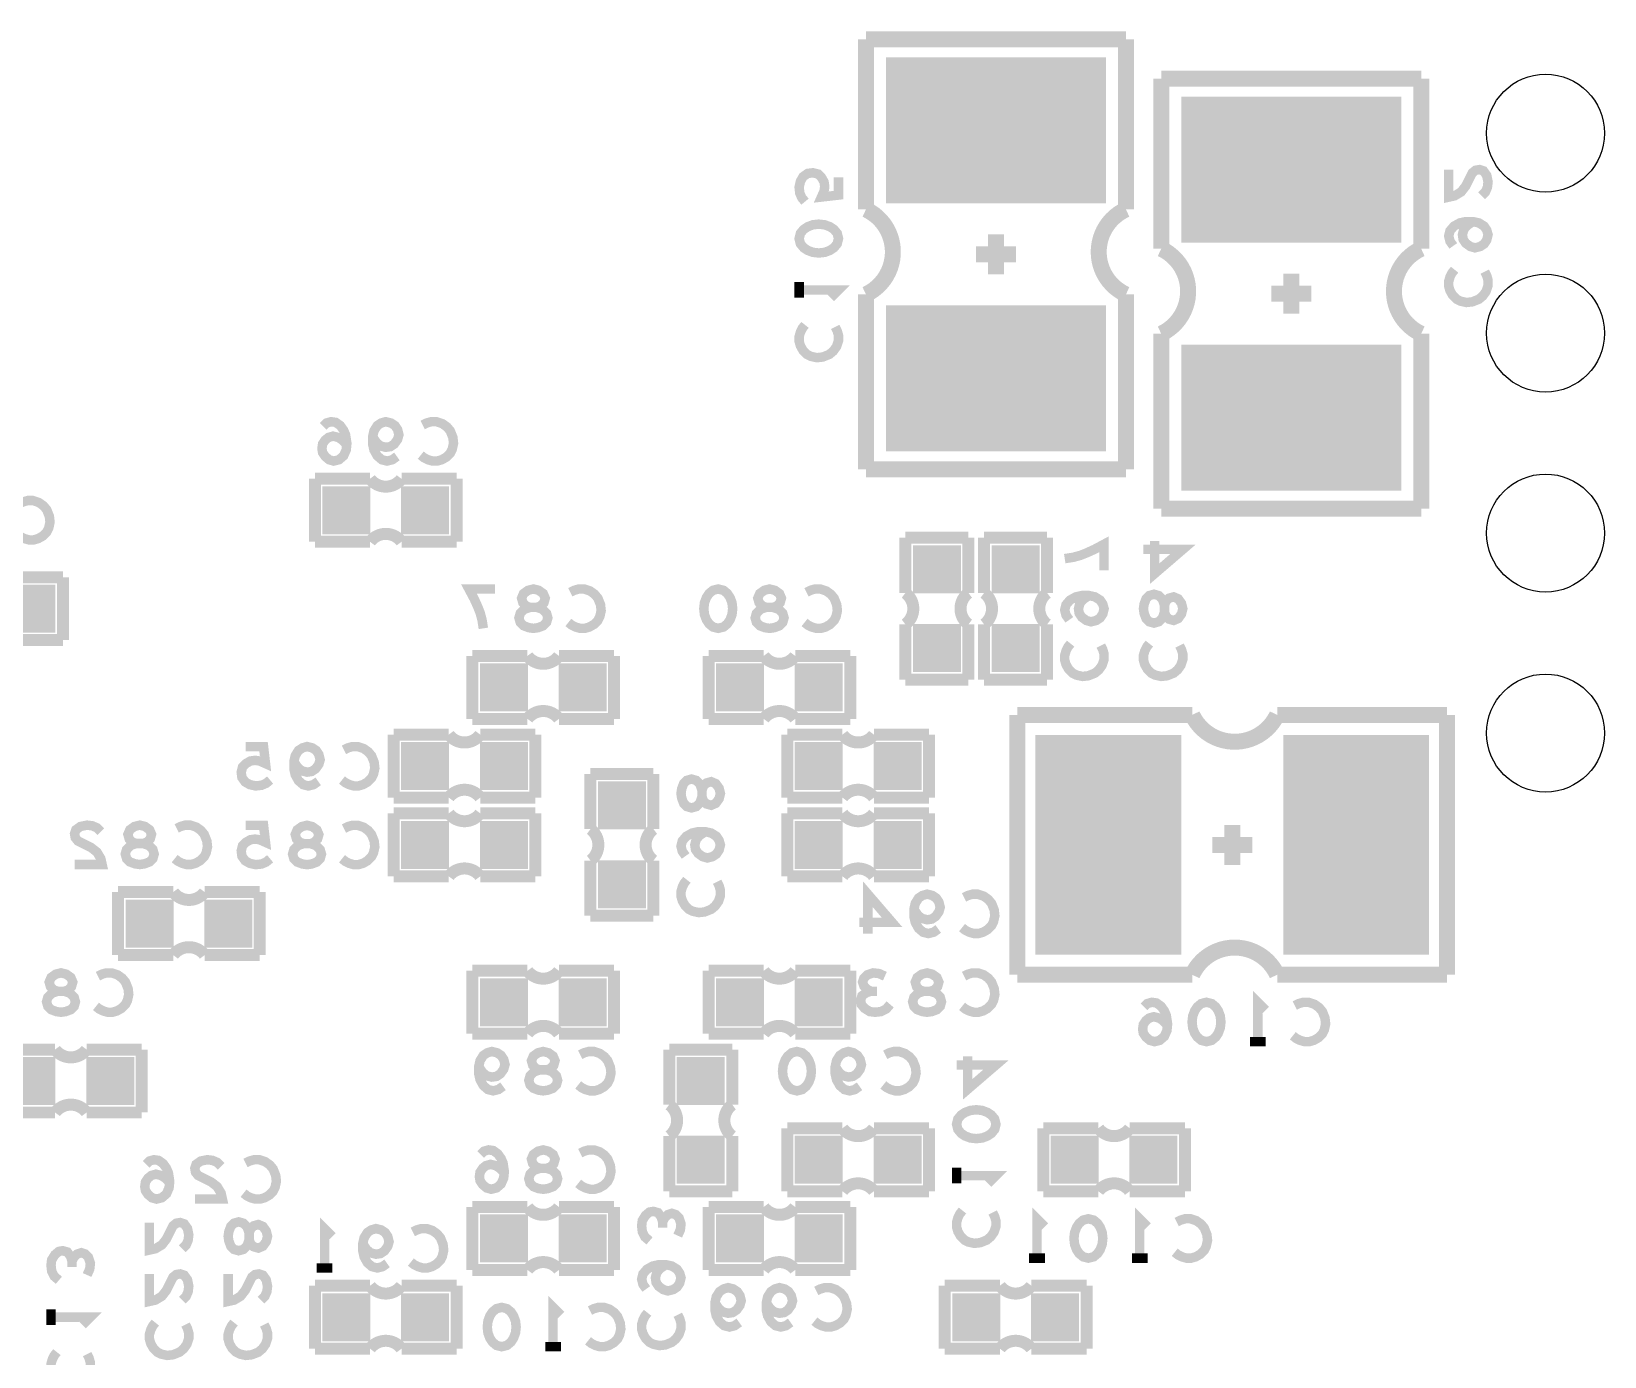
# Model space of a CAD drawing. Extents: x 0 to 200, y -10 to 130.
# Drawn here: x 102.5 to 122.48, y 32.5 to 49.33 of the extents above; entities that cross this region are included whole.
import ezdxf

# ---------------------------------------------------------------- set-up
doc = ezdxf.new("R2010")
doc.units = 0
doc.layers.get('0').update_dxf_attribs({"linetype": 'CONTINUOUS'})
doc.layers.add('MASK_BOTTOM_ART', color=6, linetype='CONTINUOUS')
doc.layers.add('SILK_BOTTOM_ART', color=5, linetype='CONTINUOUS')

# ---------------------------------------------------------------- blocks, each defined once
blk = doc.blocks.new('SQUARE_586')
blk.add_solid([(0.3048, 0.3048), (0.3048, -0.3048), (-0.3048, 0.3048), (-0.3048, -0.3048)])
blk = doc.blocks.new('RECTANGLE_583')
blk.add_solid([(0.9271, 1.397), (0.9271, -1.397), (-0.9271, 1.397), (-0.9271, -1.397)])
blk = doc.blocks.new('RECTANGLE_581')
blk.add_solid([(1.397, 0.9271), (1.397, -0.9271), (-1.397, 0.9271), (-1.397, -0.9271)])
blk = doc.blocks.new('ROUND_443')
blk.add_circle((0, 0), 0.749)

msp = doc.modelspace()

# ---------------------------------------------------------------- linework, layer by layer
at = {"layer": 'SILK_BOTTOM_ART'}
for points, const_width in [([(113.099, 49.2305), (116.401, 49.2305)], 0.2032), ([(113.099, 47.0715), (113.099, 49.2305)], 0.2032), ([(116.401, 49.2305), (116.401, 47.0715)], 0.2032), ([(116.849, 48.7305), (120.151, 48.7305)], 0.2032), ([(116.849, 46.5715), (116.849, 48.7305)], 0.2032), ([(120.151, 48.7305), (120.151, 46.5715)], 0.2032), ([(112.325, 47.1703), (112.2833, 47.2203), (112.2583, 47.2786), (112.25, 47.3536), (112.2667, 47.4286), (112.3, 47.4869), (112.3583, 47.5286), (112.425, 47.5369), (112.4917, 47.5203), (112.5333, 47.4786), (112.5667, 47.4203), (112.575, 47.3619), (112.5667, 47.3036), (112.5333, 47.2286), (112.75, 47.2536), (112.75, 47.4786)], 0.12), ([(120.9167, 47.2441), (120.9667, 47.2941), (120.9917, 47.3524), (121, 47.4191), (120.9833, 47.5024), (120.9417, 47.5607), (120.8917, 47.5774), (120.8417, 47.5691), (120.8, 47.5357), (120.7167, 47.3691), (120.6583, 47.2941), (120.575, 47.2441), (120.5, 47.2274), (120.5, 47.5774)], 0.12), ([(120.5583, 46.6083), (120.5167, 46.6667), (120.5, 46.7333), (120.5167, 46.8), (120.5667, 46.8583), (120.6417, 46.9), (120.7167, 46.9167), (120.8083, 46.9167), (120.8833, 46.9), (120.95, 46.8583), (120.9833, 46.8083), (121, 46.75), (120.9833, 46.6833), (120.95, 46.6333), (120.9, 46.6), (120.8333, 46.5833), (120.775, 46.6), (120.7167, 46.6417), (120.6833, 46.6917), (120.675, 46.75), (120.6917, 46.8167), (120.7333, 46.8667), (120.8083, 46.9167)], 0.12), ([(112.75, 46.7012), (112.7333, 46.6345), (112.6917, 46.5845), (112.6417, 46.5512), (112.575, 46.5262), (112.5, 46.5179), (112.425, 46.5262), (112.3583, 46.5512), (112.3083, 46.5845), (112.2667, 46.6345), (112.25, 46.7012), (112.2667, 46.7679), (112.3083, 46.8179), (112.3583, 46.8512), (112.425, 46.8762), (112.5, 46.8845), (112.575, 46.8762), (112.6417, 46.8512), (112.6917, 46.8179), (112.7333, 46.7679), (112.75, 46.7012)], 0.12), ([(114.75, 46.246), (114.75, 46.754)], 0.2032), ([(115.004, 46.5), (114.496, 46.5)], 0.2032), ([(118.5, 45.746), (118.5, 46.254)], 0.2032), ([(120.9583, 46.2809), (120.9833, 46.2309), (121, 46.1726), (121, 46.1059), (120.975, 46.0309), (120.9333, 45.9726), (120.8833, 45.9309), (120.8, 45.8976), (120.725, 45.8893), (120.65, 45.9059), (120.6, 45.9309), (120.55, 45.9809), (120.5167, 46.0393), (120.5, 46.0976), (120.5, 46.1559), (120.5167, 46.2143), (120.5417, 46.2643), (120.575, 46.3059)], 0.12), ([(112.25, 45.9488), (112.25, 46.1488)], 0.12), ([(112.25, 46.0488), (112.75, 46.0488), (112.65, 45.9488)], 0.12), ([(113.099, 43.7695), (113.099, 45.992)], 0.2032), ([(116.401, 45.992), (116.401, 43.7695)], 0.2032), ([(118.754, 46), (118.246, 46)], 0.2032), ([(112.7083, 45.5797), (112.7333, 45.5297), (112.75, 45.4714), (112.75, 45.4047), (112.725, 45.3297), (112.6833, 45.2714), (112.6333, 45.2297), (112.55, 45.1964), (112.475, 45.1881), (112.4, 45.2047), (112.35, 45.2297), (112.3, 45.2797), (112.2667, 45.3381), (112.25, 45.3964), (112.25, 45.4547), (112.2667, 45.5131), (112.2917, 45.5631), (112.325, 45.6047)], 0.12), ([(116.849, 43.2695), (116.849, 45.492)], 0.2032), ([(120.151, 45.492), (120.151, 43.2695)], 0.2032), ([(106.5059, 44.0833), (106.4476, 44.1417), (106.3976, 44.175), (106.3309, 44.1917), (106.2726, 44.175), (106.2309, 44.1417), (106.1976, 44.0917), (106.1893, 44.0333), (106.1976, 43.9833), (106.2309, 43.9333), (106.2809, 43.8917), (106.3393, 43.875), (106.4059, 43.8917), (106.4643, 43.9417), (106.4976, 44.0167), (106.5059, 44.1), (106.4893, 44.2083), (106.4643, 44.2667), (106.4226, 44.325), (106.3643, 44.3667), (106.3059, 44.375), (106.2476, 44.3583), (106.2059, 44.3167)], 0.12), ([(107.1417, 43.9333), (107.0833, 43.8917), (107.0167, 43.875), (106.95, 43.8917), (106.8917, 43.9417), (106.85, 44.0167), (106.8333, 44.0917), (106.8333, 44.1833), (106.85, 44.2583), (106.8917, 44.325), (106.9417, 44.3583), (107, 44.375), (107.0667, 44.3583), (107.1167, 44.325), (107.15, 44.275), (107.1667, 44.2083), (107.15, 44.15), (107.1083, 44.0917), (107.0583, 44.0583), (107, 44.05), (106.9333, 44.0667), (106.8833, 44.1083), (106.8333, 44.1833)], 0.12), ([(107.4691, 44.3333), (107.5191, 44.3583), (107.5774, 44.375), (107.6441, 44.375), (107.7191, 44.35), (107.7774, 44.3083), (107.8191, 44.2583), (107.8524, 44.175), (107.8607, 44.1), (107.8441, 44.025), (107.8191, 43.975), (107.7691, 43.925), (107.7107, 43.8917), (107.6524, 43.875), (107.5941, 43.875), (107.5357, 43.8917), (107.4857, 43.9167), (107.4441, 43.95)], 0.12), ([(116.401, 43.7695), (113.099, 43.7695)], 0.2032), ([(106.1, 43.65), (106.1, 42.85)], 0.1524), ([(106.8, 43.65), (106.1, 43.65)], 0.1524), ([(107.9, 43.65), (107.2, 43.65)], 0.1524), ([(107.9, 42.85), (107.9, 43.65)], 0.1524), ([(102.3441, 43.3316), (102.3941, 43.3566), (102.4524, 43.3733), (102.5191, 43.3733), (102.5941, 43.3483), (102.6524, 43.3066), (102.6941, 43.2566), (102.7274, 43.1733), (102.7357, 43.0983), (102.7191, 43.0233), (102.6941, 42.9733), (102.6441, 42.9233), (102.5857, 42.89), (102.5274, 42.8733), (102.4691, 42.8733), (102.4107, 42.89), (102.3607, 42.915), (102.3191, 42.9483)], 0.12), ([(120.151, 43.2695), (116.849, 43.2695)], 0.2032), ([(113.6, 42.9), (113.6, 42.2)], 0.1524), ([(114.4, 42.9), (113.6, 42.9)], 0.1524), ([(114.4, 42.2), (114.4, 42.9)], 0.1524), ([(115.4, 42.9), (114.6, 42.9)], 0.1524), ([(114.6, 42.9), (114.6, 42.2)], 0.1524), ([(115.4, 42.2), (115.4, 42.9)], 0.1524), ([(106.1, 42.85), (106.8, 42.85)], 0.1524), ([(107.2, 42.85), (107.9, 42.85)], 0.1524), ([(115.6233, 42.6357), (115.7316, 42.6524), (115.8233, 42.6774), (115.9066, 42.7107), (115.9983, 42.7524), (116.1233, 42.8191), (116.1233, 42.4857)], 0.12), ([(116.6233, 42.7524), (117.1233, 42.7524), (116.765, 42.4441), (116.765, 42.8607)], 0.12), ([(102.9, 42.4), (102.2, 42.4)], 0.1524), ([(102.9, 41.6), (102.9, 42.4)], 0.1524), ([(108.2393, 41.75), (108.2226, 41.8583), (108.1976, 41.95), (108.1643, 42.0333), (108.1226, 42.125), (108.0559, 42.25), (108.3893, 42.25)], 0.12), ([(108.875, 41.75), (108.8167, 41.7583), (108.75, 41.7833), (108.7083, 41.825), (108.6917, 41.8833), (108.7083, 41.9417), (108.7583, 41.9917), (108.8333, 42.0167), (108.9167, 42.0167), (108.9667, 42.0333), (109.0083, 42.075), (109.025, 42.1333), (109, 42.1917), (108.9417, 42.2333), (108.875, 42.25), (108.8083, 42.2333), (108.75, 42.1917), (108.725, 42.1333), (108.7417, 42.075), (108.7833, 42.0333), (108.8333, 42.0167), (108.9167, 42.0167), (108.9917, 41.9917), (109.0417, 41.9417), (109.0583, 41.8833), (109.0417, 41.825), (109, 41.7833), (108.9333, 41.7583), (108.875, 41.75)], 0.12), ([(109.3441, 42.2083), (109.3941, 42.2333), (109.4524, 42.25), (109.5191, 42.25), (109.5941, 42.225), (109.6524, 42.1833), (109.6941, 42.1333), (109.7274, 42.05), (109.7357, 41.975), (109.7191, 41.9), (109.6941, 41.85), (109.6441, 41.8), (109.5857, 41.7667), (109.5274, 41.75), (109.4691, 41.75), (109.4107, 41.7667), (109.3607, 41.7917), (109.3191, 41.825)], 0.12), ([(111.2226, 42.25), (111.2893, 42.2333), (111.3393, 42.1917), (111.3726, 42.1417), (111.3976, 42.075), (111.4059, 42), (111.3976, 41.925), (111.3726, 41.8583), (111.3393, 41.8083), (111.2893, 41.7667), (111.2226, 41.75), (111.1559, 41.7667), (111.1059, 41.8083), (111.0726, 41.8583), (111.0476, 41.925), (111.0393, 42), (111.0476, 42.075), (111.0726, 42.1417), (111.1059, 42.1917), (111.1559, 42.2333), (111.2226, 42.25)], 0.12), ([(111.875, 41.75), (111.8167, 41.7583), (111.75, 41.7833), (111.7083, 41.825), (111.6917, 41.8833), (111.7083, 41.9417), (111.7583, 41.9917), (111.8333, 42.0167), (111.9167, 42.0167), (111.9667, 42.0333), (112.0083, 42.075), (112.025, 42.1333), (112, 42.1917), (111.9417, 42.2333), (111.875, 42.25), (111.8083, 42.2333), (111.75, 42.1917), (111.725, 42.1333), (111.7417, 42.075), (111.7833, 42.0333), (111.8333, 42.0167), (111.9167, 42.0167), (111.9917, 41.9917), (112.0417, 41.9417), (112.0583, 41.8833), (112.0417, 41.825), (112, 41.7833), (111.9333, 41.7583), (111.875, 41.75)], 0.12), ([(112.3441, 42.2083), (112.3941, 42.2333), (112.4524, 42.25), (112.5191, 42.25), (112.5941, 42.225), (112.6524, 42.1833), (112.6941, 42.1333), (112.7274, 42.05), (112.7357, 41.975), (112.7191, 41.9), (112.6941, 41.85), (112.6441, 41.8), (112.5857, 41.7667), (112.5274, 41.75), (112.4691, 41.75), (112.4107, 41.7667), (112.3607, 41.7917), (112.3191, 41.825)], 0.12), ([(115.6816, 41.8583), (115.64, 41.9167), (115.6233, 41.9833), (115.64, 42.05), (115.69, 42.1083), (115.765, 42.15), (115.84, 42.1667), (115.9316, 42.1667), (116.0066, 42.15), (116.0733, 42.1083), (116.1066, 42.0583), (116.1233, 42), (116.1066, 41.9333), (116.0733, 41.8833), (116.0233, 41.85), (115.9566, 41.8333), (115.8983, 41.85), (115.84, 41.8917), (115.8066, 41.9417), (115.7983, 42), (115.815, 42.0667), (115.8566, 42.1167), (115.9316, 42.1667)], 0.12), ([(116.6233, 42), (116.6316, 42.0583), (116.6566, 42.125), (116.6983, 42.1667), (116.7566, 42.1833), (116.815, 42.1667), (116.865, 42.1167), (116.89, 42.0417), (116.89, 41.9583), (116.9066, 41.9083), (116.9483, 41.8667), (117.0066, 41.85), (117.065, 41.875), (117.1066, 41.9333), (117.1233, 42), (117.1066, 42.0667), (117.065, 42.125), (117.0066, 42.15), (116.9483, 42.1333), (116.9066, 42.0917), (116.89, 42.0417), (116.89, 41.9583), (116.865, 41.8833), (116.815, 41.8333), (116.7566, 41.8167), (116.6983, 41.8333), (116.6566, 41.875), (116.6316, 41.9417), (116.6233, 42)], 0.12), ([(113.6, 41.8), (113.6, 41.1)], 0.1524), ([(114.4, 41.1), (114.4, 41.8)], 0.1524), ([(114.6, 41.8), (114.6, 41.1)], 0.1524), ([(115.4, 41.1), (115.4, 41.8)], 0.1524), ([(102.2, 41.6), (102.9, 41.6)], 0.1524), ([(116.0816, 41.5309), (116.1066, 41.4809), (116.1233, 41.4226), (116.1233, 41.3559), (116.0983, 41.2809), (116.0566, 41.2226), (116.0066, 41.1809), (115.9233, 41.1476), (115.8483, 41.1393), (115.7733, 41.1559), (115.7233, 41.1809), (115.6733, 41.2309), (115.64, 41.2893), (115.6233, 41.3476), (115.6233, 41.4059), (115.64, 41.4643), (115.665, 41.5143), (115.6983, 41.5559)], 0.12), ([(117.0816, 41.5309), (117.1066, 41.4809), (117.1233, 41.4226), (117.1233, 41.3559), (117.0983, 41.2809), (117.0566, 41.2226), (117.0066, 41.1809), (116.9233, 41.1476), (116.8483, 41.1393), (116.7733, 41.1559), (116.7233, 41.1809), (116.6733, 41.2309), (116.64, 41.2893), (116.6233, 41.3476), (116.6233, 41.4059), (116.64, 41.4643), (116.665, 41.5143), (116.6983, 41.5559)], 0.12), ([(108.1, 41.4), (108.1, 40.6)], 0.1524), ([(108.8, 41.4), (108.1, 41.4)], 0.1524), ([(109.9, 41.4), (109.2, 41.4)], 0.1524), ([(109.9, 40.6), (109.9, 41.4)], 0.1524), ([(111.1, 41.4), (111.1, 40.6)], 0.1524), ([(111.8, 41.4), (111.1, 41.4)], 0.1524), ([(112.9, 41.4), (112.2, 41.4)], 0.1524), ([(112.9, 40.6), (112.9, 41.4)], 0.1524), ([(113.6, 41.1), (114.4, 41.1)], 0.1524), ([(114.6, 41.1), (115.4, 41.1)], 0.1524), ([(108.1, 40.6), (108.8, 40.6)], 0.1524), ([(109.2, 40.6), (109.9, 40.6)], 0.1524), ([(111.1, 40.6), (111.8, 40.6)], 0.1524), ([(112.2, 40.6), (112.9, 40.6)], 0.1524), ([(115.0195, 37.349), (115.0195, 40.651)], 0.2032), ([(115.0195, 40.651), (117.242, 40.651)], 0.2032), ([(118.3215, 40.651), (120.4805, 40.651)], 0.2032), ([(120.4805, 40.651), (120.4805, 37.349)], 0.2032), ([(107.1, 40.4), (107.1, 39.6)], 0.1524), ([(107.8, 40.4), (107.1, 40.4)], 0.1524), ([(108.9, 40.4), (108.2, 40.4)], 0.1524), ([(108.9, 39.6), (108.9, 40.4)], 0.1524), ([(112.1, 40.4), (112.1, 39.6)], 0.1524), ([(112.8, 40.4), (112.1, 40.4)], 0.1524), ([(113.9, 40.4), (113.2, 40.4)], 0.1524), ([(113.9, 39.6), (113.9, 40.4)], 0.1524), ([(105.5309, 39.8233), (105.4809, 39.7816), (105.4226, 39.7566), (105.3476, 39.7483), (105.2726, 39.765), (105.2143, 39.7983), (105.1726, 39.8566), (105.1643, 39.9233), (105.1809, 39.99), (105.2226, 40.0316), (105.2809, 40.065), (105.3393, 40.0733), (105.3976, 40.065), (105.4726, 40.0316), (105.4476, 40.2483), (105.2226, 40.2483)], 0.12), ([(106.1417, 39.8066), (106.0833, 39.765), (106.0167, 39.7483), (105.95, 39.765), (105.8917, 39.815), (105.85, 39.89), (105.8333, 39.965), (105.8333, 40.0566), (105.85, 40.1316), (105.8917, 40.1983), (105.9417, 40.2316), (106, 40.2483), (106.0667, 40.2316), (106.1167, 40.1983), (106.15, 40.1483), (106.1667, 40.0816), (106.15, 40.0233), (106.1083, 39.965), (106.0583, 39.9316), (106, 39.9233), (105.9333, 39.94), (105.8833, 39.9816), (105.8333, 40.0566)], 0.12), ([(106.4691, 40.2066), (106.5191, 40.2316), (106.5774, 40.2483), (106.6441, 40.2483), (106.7191, 40.2233), (106.7774, 40.1816), (106.8191, 40.1316), (106.8524, 40.0483), (106.8607, 39.9733), (106.8441, 39.8983), (106.8191, 39.8483), (106.7691, 39.7983), (106.7107, 39.765), (106.6524, 39.7483), (106.5941, 39.7483), (106.5357, 39.765), (106.4857, 39.79), (106.4441, 39.8233)], 0.12), ([(110.4, 39.9), (109.6, 39.9)], 0.1524), ([(109.6, 39.9), (109.6, 39.2)], 0.1524), ([(110.4, 39.2), (110.4, 39.9)], 0.1524), ([(110.75, 39.6524), (110.7583, 39.7107), (110.7833, 39.7774), (110.825, 39.8191), (110.8833, 39.8357), (110.9417, 39.8191), (110.9917, 39.7691), (111.0167, 39.6941), (111.0167, 39.6107), (111.0333, 39.5607), (111.075, 39.5191), (111.1333, 39.5024), (111.1917, 39.5274), (111.2333, 39.5857), (111.25, 39.6524), (111.2333, 39.7191), (111.1917, 39.7774), (111.1333, 39.8024), (111.075, 39.7857), (111.0333, 39.7441), (111.0167, 39.6941), (111.0167, 39.6107), (110.9917, 39.5357), (110.9417, 39.4857), (110.8833, 39.4691), (110.825, 39.4857), (110.7833, 39.5274), (110.7583, 39.5941), (110.75, 39.6524)], 0.12), ([(107.1, 39.6), (107.8, 39.6)], 0.1524), ([(108.2, 39.6), (108.9, 39.6)], 0.1524), ([(112.1, 39.6), (112.8, 39.6)], 0.1524), ([(113.2, 39.6), (113.9, 39.6)], 0.1524), ([(107.1, 39.4), (107.1, 38.6)], 0.1524), ([(107.8, 39.4), (107.1, 39.4)], 0.1524), ([(108.9, 39.4), (108.2, 39.4)], 0.1524), ([(108.9, 38.6), (108.9, 39.4)], 0.1524), ([(112.1, 39.4), (112.1, 38.6)], 0.1524), ([(112.8, 39.4), (112.1, 39.4)], 0.1524), ([(113.9, 39.4), (113.2, 39.4)], 0.1524), ([(113.9, 38.6), (113.9, 39.4)], 0.1524), ([(103.3809, 39.1667), (103.3309, 39.2167), (103.2726, 39.2417), (103.2059, 39.25), (103.1226, 39.2333), (103.0643, 39.1917), (103.0476, 39.1417), (103.0559, 39.0917), (103.0893, 39.05), (103.2559, 38.9667), (103.3309, 38.9083), (103.3809, 38.825), (103.3976, 38.75), (103.0476, 38.75)], 0.12), ([(103.875, 38.75), (103.8167, 38.7583), (103.75, 38.7833), (103.7083, 38.825), (103.6917, 38.8833), (103.7083, 38.9417), (103.7583, 38.9917), (103.8333, 39.0167), (103.9167, 39.0167), (103.9667, 39.0333), (104.0083, 39.075), (104.025, 39.1333), (104, 39.1917), (103.9417, 39.2333), (103.875, 39.25), (103.8083, 39.2333), (103.75, 39.1917), (103.725, 39.1333), (103.7417, 39.075), (103.7833, 39.0333), (103.8333, 39.0167), (103.9167, 39.0167), (103.9917, 38.9917), (104.0417, 38.9417), (104.0583, 38.8833), (104.0417, 38.825), (104, 38.7833), (103.9333, 38.7583), (103.875, 38.75)], 0.12), ([(104.3441, 39.2083), (104.3941, 39.2333), (104.4524, 39.25), (104.5191, 39.25), (104.5941, 39.225), (104.6524, 39.1833), (104.6941, 39.1333), (104.7274, 39.05), (104.7357, 38.975), (104.7191, 38.9), (104.6941, 38.85), (104.6441, 38.8), (104.5857, 38.7667), (104.5274, 38.75), (104.4691, 38.75), (104.4107, 38.7667), (104.3607, 38.7917), (104.3191, 38.825)], 0.12), ([(105.5309, 38.8233), (105.4809, 38.7816), (105.4226, 38.7566), (105.3476, 38.7483), (105.2726, 38.765), (105.2143, 38.7983), (105.1726, 38.8566), (105.1643, 38.9233), (105.1809, 38.99), (105.2226, 39.0316), (105.2809, 39.065), (105.3393, 39.0733), (105.3976, 39.065), (105.4726, 39.0316), (105.4476, 39.2483), (105.2226, 39.2483)], 0.12), ([(106, 38.7483), (105.9417, 38.7566), (105.875, 38.7816), (105.8333, 38.8233), (105.8167, 38.8816), (105.8333, 38.94), (105.8833, 38.99), (105.9583, 39.015), (106.0417, 39.015), (106.0917, 39.0316), (106.1333, 39.0733), (106.15, 39.1316), (106.125, 39.19), (106.0667, 39.2316), (106, 39.2483), (105.9333, 39.2316), (105.875, 39.19), (105.85, 39.1316), (105.8667, 39.0733), (105.9083, 39.0316), (105.9583, 39.015), (106.0417, 39.015), (106.1167, 38.99), (106.1667, 38.94), (106.1833, 38.8816), (106.1667, 38.8233), (106.125, 38.7816), (106.0583, 38.7566), (106, 38.7483)], 0.12), ([(106.4691, 39.2066), (106.5191, 39.2316), (106.5774, 39.2483), (106.6441, 39.2483), (106.7191, 39.2233), (106.7774, 39.1816), (106.8191, 39.1316), (106.8524, 39.0483), (106.8607, 38.9733), (106.8441, 38.8983), (106.8191, 38.8483), (106.7691, 38.7983), (106.7107, 38.765), (106.6524, 38.7483), (106.5941, 38.7483), (106.5357, 38.765), (106.4857, 38.79), (106.4441, 38.8233)], 0.12), ([(110.8083, 38.8583), (110.7667, 38.9167), (110.75, 38.9833), (110.7667, 39.05), (110.8167, 39.1083), (110.8917, 39.15), (110.9667, 39.1667), (111.0583, 39.1667), (111.1333, 39.15), (111.2, 39.1083), (111.2333, 39.0583), (111.25, 39), (111.2333, 38.9333), (111.2, 38.8833), (111.15, 38.85), (111.0833, 38.8333), (111.025, 38.85), (110.9667, 38.8917), (110.9333, 38.9417), (110.925, 39), (110.9417, 39.0667), (110.9833, 39.1167), (111.0583, 39.1667)], 0.12), ([(117.75, 38.746), (117.75, 39.254)], 0.2032), ([(117.496, 39), (118.004, 39)], 0.2032), ([(109.6, 38.8), (109.6, 38.1)], 0.1524), ([(110.4, 38.1), (110.4, 38.8)], 0.1524), ([(107.1, 38.6), (107.8, 38.6)], 0.1524), ([(108.2, 38.6), (108.9, 38.6)], 0.1524), ([(111.2083, 38.5309), (111.2333, 38.4809), (111.25, 38.4226), (111.25, 38.3559), (111.225, 38.2809), (111.1833, 38.2226), (111.1333, 38.1809), (111.05, 38.1476), (110.975, 38.1393), (110.9, 38.1559), (110.85, 38.1809), (110.8, 38.2309), (110.7667, 38.2893), (110.75, 38.3476), (110.75, 38.4059), (110.7667, 38.4643), (110.7917, 38.5143), (110.825, 38.5559)], 0.12), ([(112.1, 38.6), (112.8, 38.6)], 0.1524), ([(113.2, 38.6), (113.9, 38.6)], 0.1524), ([(103.6, 38.4), (103.6, 37.6)], 0.1524), ([(104.3, 38.4), (103.6, 38.4)], 0.1524), ([(105.4, 38.4), (104.7, 38.4)], 0.1524), ([(105.4, 37.6), (105.4, 38.4)], 0.1524), ([(113.1226, 37.8733), (113.1226, 38.3733), (113.4309, 38.015), (113.0143, 38.015)], 0.12), ([(114.0167, 37.9316), (113.9583, 37.89), (113.8917, 37.8733), (113.825, 37.89), (113.7667, 37.94), (113.725, 38.015), (113.7083, 38.09), (113.7083, 38.1816), (113.725, 38.2566), (113.7667, 38.3233), (113.8167, 38.3566), (113.875, 38.3733), (113.9417, 38.3566), (113.9917, 38.3233), (114.025, 38.2733), (114.0417, 38.2066), (114.025, 38.1483), (113.9833, 38.09), (113.9333, 38.0566), (113.875, 38.0483), (113.8083, 38.065), (113.7583, 38.1066), (113.7083, 38.1816)], 0.12), ([(114.3441, 38.3316), (114.3941, 38.3566), (114.4524, 38.3733), (114.5191, 38.3733), (114.5941, 38.3483), (114.6524, 38.3066), (114.6941, 38.2566), (114.7274, 38.1733), (114.7357, 38.0983), (114.7191, 38.0233), (114.6941, 37.9733), (114.6441, 37.9233), (114.5857, 37.89), (114.5274, 37.8733), (114.4691, 37.8733), (114.4107, 37.89), (114.3607, 37.915), (114.3191, 37.9483)], 0.12), ([(109.6, 38.1), (110.4, 38.1)], 0.1524), ([(103.6, 37.6), (104.3, 37.6)], 0.1524), ([(104.7, 37.6), (105.4, 37.6)], 0.1524), ([(102.875, 36.8733), (102.8167, 36.8816), (102.75, 36.9066), (102.7083, 36.9483), (102.6917, 37.0066), (102.7083, 37.065), (102.7583, 37.115), (102.8333, 37.14), (102.9167, 37.14), (102.9667, 37.1566), (103.0083, 37.1983), (103.025, 37.2566), (103, 37.315), (102.9417, 37.3566), (102.875, 37.3733), (102.8083, 37.3566), (102.75, 37.315), (102.725, 37.2566), (102.7417, 37.1983), (102.7833, 37.1566), (102.8333, 37.14), (102.9167, 37.14), (102.9917, 37.115), (103.0417, 37.065), (103.0583, 37.0066), (103.0417, 36.9483), (103, 36.9066), (102.9333, 36.8816), (102.875, 36.8733)], 0.12), ([(103.3441, 37.3316), (103.3941, 37.3566), (103.4524, 37.3733), (103.5191, 37.3733), (103.5941, 37.3483), (103.6524, 37.3066), (103.6941, 37.2566), (103.7274, 37.1733), (103.7357, 37.0983), (103.7191, 37.0233), (103.6941, 36.9733), (103.6441, 36.9233), (103.5857, 36.89), (103.5274, 36.8733), (103.4691, 36.8733), (103.4107, 36.89), (103.3607, 36.915), (103.3191, 36.9483)], 0.12), ([(108.1, 37.4), (108.1, 36.6)], 0.1524), ([(108.8, 37.4), (108.1, 37.4)], 0.1524), ([(109.9, 37.4), (109.2, 37.4)], 0.1524), ([(109.9, 36.6), (109.9, 37.4)], 0.1524), ([(111.1, 37.4), (111.1, 36.6)], 0.1524), ([(111.8, 37.4), (111.1, 37.4)], 0.1524), ([(112.9, 37.4), (112.2, 37.4)], 0.1524), ([(112.9, 36.6), (112.9, 37.4)], 0.1524), ([(113.1643, 37.14), (113.1143, 37.165), (113.0726, 37.2066), (113.0559, 37.2566), (113.0726, 37.3066), (113.1143, 37.3483), (113.1893, 37.3733), (113.2643, 37.365), (113.3393, 37.3316)], 0.12), ([(113.875, 36.8733), (113.8167, 36.8816), (113.75, 36.9066), (113.7083, 36.9483), (113.6917, 37.0066), (113.7083, 37.065), (113.7583, 37.115), (113.8333, 37.14), (113.9167, 37.14), (113.9667, 37.1566), (114.0083, 37.1983), (114.025, 37.2566), (114, 37.315), (113.9417, 37.3566), (113.875, 37.3733), (113.8083, 37.3566), (113.75, 37.315), (113.725, 37.2566), (113.7417, 37.1983), (113.7833, 37.1566), (113.8333, 37.14), (113.9167, 37.14), (113.9917, 37.115), (114.0417, 37.065), (114.0583, 37.0066), (114.0417, 36.9483), (114, 36.9066), (113.9333, 36.8816), (113.875, 36.8733)], 0.12), ([(114.3441, 37.3316), (114.3941, 37.3566), (114.4524, 37.3733), (114.5191, 37.3733), (114.5941, 37.3483), (114.6524, 37.3066), (114.6941, 37.2566), (114.7274, 37.1733), (114.7357, 37.0983), (114.7191, 37.0233), (114.6941, 36.9733), (114.6441, 36.9233), (114.5857, 36.89), (114.5274, 36.8733), (114.4691, 36.8733), (114.4107, 36.89), (114.3607, 36.915), (114.3191, 36.9483)], 0.12), ([(117.242, 37.349), (115.0195, 37.349)], 0.2032), ([(120.4805, 37.349), (118.3215, 37.349)], 0.2032), ([(113.4059, 36.9733), (113.3559, 36.915), (113.2893, 36.8816), (113.2143, 36.8733), (113.1476, 36.8816), (113.0809, 36.9233), (113.0393, 36.9733), (113.0309, 37.0233), (113.0476, 37.0816), (113.1059, 37.1233), (113.1643, 37.14), (113.2393, 37.14)], 0.12), ([(116.9297, 36.7083), (116.8714, 36.7667), (116.8214, 36.8), (116.7547, 36.8167), (116.6964, 36.8), (116.6547, 36.7667), (116.6214, 36.7167), (116.6131, 36.6583), (116.6214, 36.6083), (116.6547, 36.5583), (116.7047, 36.5167), (116.7631, 36.5), (116.8297, 36.5167), (116.8881, 36.5667), (116.9214, 36.6417), (116.9297, 36.725), (116.9131, 36.8333), (116.8881, 36.8917), (116.8464, 36.95), (116.7881, 36.9917), (116.7297, 37), (116.6714, 36.9833), (116.6297, 36.9417)], 0.12), ([(117.4238, 37), (117.4905, 36.9833), (117.5405, 36.9417), (117.5738, 36.8917), (117.5988, 36.825), (117.6071, 36.75), (117.5988, 36.675), (117.5738, 36.6083), (117.5405, 36.5583), (117.4905, 36.5167), (117.4238, 36.5), (117.3571, 36.5167), (117.3071, 36.5583), (117.2738, 36.6083), (117.2488, 36.675), (117.2405, 36.75), (117.2488, 36.825), (117.2738, 36.8917), (117.3071, 36.9417), (117.3571, 36.9833), (117.4238, 37)], 0.12), ([(118.0762, 36.5), (118.0762, 37), (118.1762, 36.9)], 0.12), ([(118.5453, 36.9583), (118.5953, 36.9833), (118.6536, 37), (118.7203, 37), (118.7953, 36.975), (118.8536, 36.9333), (118.8953, 36.8833), (118.9286, 36.8), (118.9369, 36.725), (118.9203, 36.65), (118.8953, 36.6), (118.8453, 36.55), (118.7869, 36.5167), (118.7286, 36.5), (118.6703, 36.5), (118.6119, 36.5167), (118.5619, 36.5417), (118.5203, 36.575)], 0.12), ([(108.1, 36.6), (108.8, 36.6)], 0.1524), ([(109.2, 36.6), (109.9, 36.6)], 0.1524), ([(111.1, 36.6), (111.8, 36.6)], 0.1524), ([(112.2, 36.6), (112.9, 36.6)], 0.1524), ([(102.8, 36.4), (102.1, 36.4)], 0.1524), ([(103.9, 36.4), (103.2, 36.4)], 0.1524), ([(103.9, 35.6), (103.9, 36.4)], 0.1524), ([(108.4893, 35.9333), (108.4309, 35.8917), (108.3643, 35.875), (108.2976, 35.8917), (108.2393, 35.9417), (108.1976, 36.0167), (108.1809, 36.0917), (108.1809, 36.1833), (108.1976, 36.2583), (108.2393, 36.325), (108.2893, 36.3583), (108.3476, 36.375), (108.4143, 36.3583), (108.4643, 36.325), (108.4976, 36.275), (108.5143, 36.2083), (108.4976, 36.15), (108.4559, 36.0917), (108.4059, 36.0583), (108.3476, 36.05), (108.2809, 36.0667), (108.2309, 36.1083), (108.1809, 36.1833)], 0.12), ([(109, 35.875), (108.9417, 35.8833), (108.875, 35.9083), (108.8333, 35.95), (108.8167, 36.0083), (108.8333, 36.0667), (108.8833, 36.1167), (108.9583, 36.1417), (109.0417, 36.1417), (109.0917, 36.1583), (109.1333, 36.2), (109.15, 36.2583), (109.125, 36.3167), (109.0667, 36.3583), (109, 36.375), (108.9333, 36.3583), (108.875, 36.3167), (108.85, 36.2583), (108.8667, 36.2), (108.9083, 36.1583), (108.9583, 36.1417), (109.0417, 36.1417), (109.1167, 36.1167), (109.1667, 36.0667), (109.1833, 36.0083), (109.1667, 35.95), (109.125, 35.9083), (109.0583, 35.8833), (109, 35.875)], 0.12), ([(109.4691, 36.3333), (109.5191, 36.3583), (109.5774, 36.375), (109.6441, 36.375), (109.7191, 36.35), (109.7774, 36.3083), (109.8191, 36.2583), (109.8524, 36.175), (109.8607, 36.1), (109.8441, 36.025), (109.8191, 35.975), (109.7691, 35.925), (109.7107, 35.8917), (109.6524, 35.875), (109.5941, 35.875), (109.5357, 35.8917), (109.4857, 35.9167), (109.4441, 35.95)], 0.12), ([(111.4, 36.4), (110.6, 36.4)], 0.1524), ([(110.6, 36.4), (110.6, 35.7)], 0.1524), ([(111.4, 35.7), (111.4, 36.4)], 0.1524), ([(112.2226, 36.375), (112.2893, 36.3583), (112.3393, 36.3167), (112.3726, 36.2667), (112.3976, 36.2), (112.4059, 36.125), (112.3976, 36.05), (112.3726, 35.9833), (112.3393, 35.9333), (112.2893, 35.8917), (112.2226, 35.875), (112.1559, 35.8917), (112.1059, 35.9333), (112.0726, 35.9833), (112.0476, 36.05), (112.0393, 36.125), (112.0476, 36.2), (112.0726, 36.2667), (112.1059, 36.3167), (112.1559, 36.3583), (112.2226, 36.375)], 0.12), ([(113.0167, 35.9333), (112.9583, 35.8917), (112.8917, 35.875), (112.825, 35.8917), (112.7667, 35.9417), (112.725, 36.0167), (112.7083, 36.0917), (112.7083, 36.1833), (112.725, 36.2583), (112.7667, 36.325), (112.8167, 36.3583), (112.875, 36.375), (112.9417, 36.3583), (112.9917, 36.325), (113.025, 36.275), (113.0417, 36.2083), (113.025, 36.15), (112.9833, 36.0917), (112.9333, 36.0583), (112.875, 36.05), (112.8083, 36.0667), (112.7583, 36.1083), (112.7083, 36.1833)], 0.12), ([(113.3441, 36.3333), (113.3941, 36.3583), (113.4524, 36.375), (113.5191, 36.375), (113.5941, 36.35), (113.6524, 36.3083), (113.6941, 36.2583), (113.7274, 36.175), (113.7357, 36.1), (113.7191, 36.025), (113.6941, 35.975), (113.6441, 35.925), (113.5857, 35.8917), (113.5274, 35.875), (113.4691, 35.875), (113.4107, 35.8917), (113.3607, 35.9167), (113.3191, 35.95)], 0.12), ([(114.25, 36.2036), (114.75, 36.2036), (114.3917, 35.8953), (114.3917, 36.3119)], 0.12), ([(118.1762, 36.5), (117.9762, 36.5)], 0.12), ([(102.1, 35.6), (102.8, 35.6)], 0.1524), ([(103.2, 35.6), (103.9, 35.6)], 0.1524), ([(114.75, 35.4512), (114.7333, 35.3845), (114.6917, 35.3345), (114.6417, 35.3012), (114.575, 35.2762), (114.5, 35.2679), (114.425, 35.2762), (114.3583, 35.3012), (114.3083, 35.3345), (114.2667, 35.3845), (114.25, 35.4512), (114.2667, 35.5179), (114.3083, 35.5679), (114.3583, 35.6012), (114.425, 35.6262), (114.5, 35.6345), (114.575, 35.6262), (114.6417, 35.6012), (114.6917, 35.5679), (114.7333, 35.5179), (114.75, 35.4512)], 0.12), ([(110.6, 35.3), (110.6, 34.6)], 0.1524), ([(111.4, 34.6), (111.4, 35.3)], 0.1524), ([(112.1, 35.4), (112.1, 34.6)], 0.1524), ([(112.8, 35.4), (112.1, 35.4)], 0.1524), ([(113.9, 35.4), (113.2, 35.4)], 0.1524), ([(113.9, 34.6), (113.9, 35.4)], 0.1524), ([(115.35, 35.4), (115.35, 34.6)], 0.1524), ([(116.05, 35.4), (115.35, 35.4)], 0.1524), ([(117.15, 35.4), (116.45, 35.4)], 0.1524), ([(117.15, 34.6), (117.15, 35.4)], 0.1524), ([(108.5059, 34.8333), (108.4476, 34.8917), (108.3976, 34.925), (108.3309, 34.9417), (108.2726, 34.925), (108.2309, 34.8917), (108.1976, 34.8417), (108.1893, 34.7833), (108.1976, 34.7333), (108.2309, 34.6833), (108.2809, 34.6417), (108.3393, 34.625), (108.4059, 34.6417), (108.4643, 34.6917), (108.4976, 34.7667), (108.5059, 34.85), (108.4893, 34.9583), (108.4643, 35.0167), (108.4226, 35.075), (108.3643, 35.1167), (108.3059, 35.125), (108.2476, 35.1083), (108.2059, 35.0667)], 0.12), ([(109, 34.625), (108.9417, 34.6333), (108.875, 34.6583), (108.8333, 34.7), (108.8167, 34.7583), (108.8333, 34.8167), (108.8833, 34.8667), (108.9583, 34.8917), (109.0417, 34.8917), (109.0917, 34.9083), (109.1333, 34.95), (109.15, 35.0083), (109.125, 35.0667), (109.0667, 35.1083), (109, 35.125), (108.9333, 35.1083), (108.875, 35.0667), (108.85, 35.0083), (108.8667, 34.95), (108.9083, 34.9083), (108.9583, 34.8917), (109.0417, 34.8917), (109.1167, 34.8667), (109.1667, 34.8167), (109.1833, 34.7583), (109.1667, 34.7), (109.125, 34.6583), (109.0583, 34.6333), (109, 34.625)], 0.12), ([(109.4691, 35.0833), (109.5191, 35.1083), (109.5774, 35.125), (109.6441, 35.125), (109.7191, 35.1), (109.7774, 35.0583), (109.8191, 35.0083), (109.8524, 34.925), (109.8607, 34.85), (109.8441, 34.775), (109.8191, 34.725), (109.7691, 34.675), (109.7107, 34.6417), (109.6524, 34.625), (109.5941, 34.625), (109.5357, 34.6417), (109.4857, 34.6667), (109.4441, 34.7)], 0.12), ([(104.2559, 34.7083), (104.1976, 34.7667), (104.1476, 34.8), (104.0809, 34.8167), (104.0226, 34.8), (103.9809, 34.7667), (103.9476, 34.7167), (103.9393, 34.6583), (103.9476, 34.6083), (103.9809, 34.5583), (104.0309, 34.5167), (104.0893, 34.5), (104.1559, 34.5167), (104.2143, 34.5667), (104.2476, 34.6417), (104.2559, 34.725), (104.2393, 34.8333), (104.2143, 34.8917), (104.1726, 34.95), (104.1143, 34.9917), (104.0559, 35), (103.9976, 34.9833), (103.9559, 34.9417)], 0.12), ([(104.9083, 34.9167), (104.8583, 34.9667), (104.8, 34.9917), (104.7333, 35), (104.65, 34.9833), (104.5917, 34.9417), (104.575, 34.8917), (104.5833, 34.8417), (104.6167, 34.8), (104.7833, 34.7167), (104.8583, 34.6583), (104.9083, 34.575), (104.925, 34.5), (104.575, 34.5)], 0.12), ([(105.2191, 34.9583), (105.2691, 34.9833), (105.3274, 35), (105.3941, 35), (105.4691, 34.975), (105.5274, 34.9333), (105.5691, 34.8833), (105.6024, 34.8), (105.6107, 34.725), (105.5941, 34.65), (105.5691, 34.6), (105.5191, 34.55), (105.4607, 34.5167), (105.4024, 34.5), (105.3441, 34.5), (105.2857, 34.5167), (105.2357, 34.5417), (105.1941, 34.575)], 0.12), ([(114.25, 34.6988), (114.25, 34.8988)], 0.12), ([(114.25, 34.7988), (114.75, 34.7988), (114.65, 34.6988)], 0.12), ([(110.6, 34.6), (111.4, 34.6)], 0.1524), ([(112.1, 34.6), (112.8, 34.6)], 0.1524), ([(113.2, 34.6), (113.9, 34.6)], 0.1524), ([(115.35, 34.6), (116.05, 34.6)], 0.1524), ([(116.45, 34.6), (117.15, 34.6)], 0.1524), ([(108.1, 34.4), (108.1, 33.6)], 0.1524), ([(108.8, 34.4), (108.1, 34.4)], 0.1524), ([(109.9, 34.4), (109.2, 34.4)], 0.1524), ([(109.9, 33.6), (109.9, 34.4)], 0.1524), ([(110.35, 33.9691), (110.2917, 34.0191), (110.2583, 34.0857), (110.25, 34.1607), (110.2583, 34.2274), (110.3, 34.2941), (110.35, 34.3357), (110.4, 34.3441), (110.4583, 34.3274), (110.5, 34.2691), (110.5167, 34.2107), (110.5167, 34.1357)], 0.12), ([(110.5167, 34.2107), (110.5417, 34.2607), (110.5833, 34.3024), (110.6333, 34.3191), (110.6833, 34.3024), (110.725, 34.2607), (110.75, 34.1857), (110.7417, 34.1107), (110.7083, 34.0357)], 0.12), ([(111.1, 34.4), (111.1, 33.6)], 0.1524), ([(111.8, 34.4), (111.1, 34.4)], 0.1524), ([(112.9, 34.4), (112.2, 34.4)], 0.1524), ([(112.9, 33.6), (112.9, 34.4)], 0.1524), ([(114.7083, 34.3297), (114.7333, 34.2797), (114.75, 34.2214), (114.75, 34.1547), (114.725, 34.0797), (114.6833, 34.0214), (114.6333, 33.9797), (114.55, 33.9464), (114.475, 33.9381), (114.4, 33.9547), (114.35, 33.9797), (114.3, 34.0297), (114.2667, 34.0881), (114.25, 34.1464), (114.25, 34.2047), (114.2667, 34.2631), (114.2917, 34.3131), (114.325, 34.3547)], 0.12), ([(115.2714, 33.75), (115.2714, 34.25), (115.3714, 34.15)], 0.12), ([(116.5762, 33.75), (116.5762, 34.25), (116.6762, 34.15)], 0.12), ([(104.415, 33.8691), (104.465, 33.9191), (104.49, 33.9774), (104.4983, 34.0441), (104.4816, 34.1274), (104.44, 34.1857), (104.39, 34.2024), (104.34, 34.1941), (104.2983, 34.1607), (104.215, 33.9941), (104.1566, 33.9191), (104.0733, 33.8691), (103.9983, 33.8524), (103.9983, 34.2024)], 0.12), ([(104.9983, 34.0274), (105.0066, 34.0857), (105.0316, 34.1524), (105.0733, 34.1941), (105.1316, 34.2107), (105.19, 34.1941), (105.24, 34.1441), (105.265, 34.0691), (105.265, 33.9857), (105.2816, 33.9357), (105.3233, 33.8941), (105.3816, 33.8774), (105.44, 33.9024), (105.4816, 33.9607), (105.4983, 34.0274), (105.4816, 34.0941), (105.44, 34.1524), (105.3816, 34.1774), (105.3233, 34.1607), (105.2816, 34.1191), (105.265, 34.0691), (105.265, 33.9857), (105.24, 33.9107), (105.19, 33.8607), (105.1316, 33.8441), (105.0733, 33.8607), (105.0316, 33.9024), (105.0066, 33.9691), (104.9983, 34.0274)], 0.12), ([(106.2226, 33.625), (106.2226, 34.125), (106.3226, 34.025)], 0.12), ([(107.0167, 33.6833), (106.9583, 33.6417), (106.8917, 33.625), (106.825, 33.6417), (106.7667, 33.6917), (106.725, 33.7667), (106.7083, 33.8417), (106.7083, 33.9333), (106.725, 34.0083), (106.7667, 34.075), (106.8167, 34.1083), (106.875, 34.125), (106.9417, 34.1083), (106.9917, 34.075), (107.025, 34.025), (107.0417, 33.9583), (107.025, 33.9), (106.9833, 33.8417), (106.9333, 33.8083), (106.875, 33.8), (106.8083, 33.8167), (106.7583, 33.8583), (106.7083, 33.9333)], 0.12), ([(107.3441, 34.0833), (107.3941, 34.1083), (107.4524, 34.125), (107.5191, 34.125), (107.5941, 34.1), (107.6524, 34.0583), (107.6941, 34.0083), (107.7274, 33.925), (107.7357, 33.85), (107.7191, 33.775), (107.6941, 33.725), (107.6441, 33.675), (107.5857, 33.6417), (107.5274, 33.625), (107.4691, 33.625), (107.4107, 33.6417), (107.3607, 33.6667), (107.3191, 33.7)], 0.12), ([(115.9238, 34.25), (115.9905, 34.2333), (116.0405, 34.1917), (116.0738, 34.1417), (116.0988, 34.075), (116.1071, 34), (116.0988, 33.925), (116.0738, 33.8583), (116.0405, 33.8083), (115.9905, 33.7667), (115.9238, 33.75), (115.8571, 33.7667), (115.8071, 33.8083), (115.7738, 33.8583), (115.7488, 33.925), (115.7405, 34), (115.7488, 34.075), (115.7738, 34.1417), (115.8071, 34.1917), (115.8571, 34.2333), (115.9238, 34.25)], 0.12), ([(117.0453, 34.2083), (117.0953, 34.2333), (117.1536, 34.25), (117.2203, 34.25), (117.2953, 34.225), (117.3536, 34.1833), (117.3953, 34.1333), (117.4286, 34.05), (117.4369, 33.975), (117.4203, 33.9), (117.3953, 33.85), (117.3453, 33.8), (117.2869, 33.7667), (117.2286, 33.75), (117.1703, 33.75), (117.1119, 33.7667), (117.0619, 33.7917), (117.0203, 33.825)], 0.12), ([(102.8483, 33.4691), (102.79, 33.5191), (102.7566, 33.5857), (102.7483, 33.6607), (102.7566, 33.7274), (102.7983, 33.7941), (102.8483, 33.8357), (102.8983, 33.8441), (102.9566, 33.8274), (102.9983, 33.7691), (103.015, 33.7107), (103.015, 33.6357)], 0.12), ([(103.015, 33.7107), (103.04, 33.7607), (103.0816, 33.8024), (103.1316, 33.8191), (103.1816, 33.8024), (103.2233, 33.7607), (103.2483, 33.6857), (103.24, 33.6107), (103.2066, 33.5357)], 0.12), ([(115.3714, 33.75), (115.1714, 33.75)], 0.12), ([(116.6762, 33.75), (116.4762, 33.75)], 0.12), ([(104.415, 33.2167), (104.465, 33.2667), (104.49, 33.325), (104.4983, 33.3917), (104.4816, 33.475), (104.44, 33.5333), (104.39, 33.55), (104.34, 33.5417), (104.2983, 33.5083), (104.215, 33.3417), (104.1566, 33.2667), (104.0733, 33.2167), (103.9983, 33.2), (103.9983, 33.55)], 0.12), ([(105.415, 33.2167), (105.465, 33.2667), (105.49, 33.325), (105.4983, 33.3917), (105.4816, 33.475), (105.44, 33.5333), (105.39, 33.55), (105.34, 33.5417), (105.2983, 33.5083), (105.215, 33.3417), (105.1566, 33.2667), (105.0733, 33.2167), (104.9983, 33.2), (104.9983, 33.55)], 0.12), ([(106.3226, 33.625), (106.1226, 33.625)], 0.12), ([(108.1, 33.6), (108.8, 33.6)], 0.1524), ([(109.2, 33.6), (109.9, 33.6)], 0.1524), ([(110.3083, 33.3583), (110.2667, 33.4167), (110.25, 33.4833), (110.2667, 33.55), (110.3167, 33.6083), (110.3917, 33.65), (110.4667, 33.6667), (110.5583, 33.6667), (110.6333, 33.65), (110.7, 33.6083), (110.7333, 33.5583), (110.75, 33.5), (110.7333, 33.4333), (110.7, 33.3833), (110.65, 33.35), (110.5833, 33.3333), (110.525, 33.35), (110.4667, 33.3917), (110.4333, 33.4417), (110.425, 33.5), (110.4417, 33.5667), (110.4833, 33.6167), (110.5583, 33.6667)], 0.12), ([(111.1, 33.6), (111.8, 33.6)], 0.1524), ([(112.2, 33.6), (112.9, 33.6)], 0.1524), ([(106.1, 33.4), (106.1, 32.6)], 0.1524), ([(106.8, 33.4), (106.1, 33.4)], 0.1524), ([(107.9, 33.4), (107.2, 33.4)], 0.1524), ([(107.9, 32.6), (107.9, 33.4)], 0.1524), ([(111.4893, 32.9333), (111.4309, 32.8917), (111.3643, 32.875), (111.2976, 32.8917), (111.2393, 32.9417), (111.1976, 33.0167), (111.1809, 33.0917), (111.1809, 33.1833), (111.1976, 33.2583), (111.2393, 33.325), (111.2893, 33.3583), (111.3476, 33.375), (111.4143, 33.3583), (111.4643, 33.325), (111.4976, 33.275), (111.5143, 33.2083), (111.4976, 33.15), (111.4559, 33.0917), (111.4059, 33.0583), (111.3476, 33.05), (111.2809, 33.0667), (111.2309, 33.1083), (111.1809, 33.1833)], 0.12), ([(112.1417, 32.9333), (112.0833, 32.8917), (112.0167, 32.875), (111.95, 32.8917), (111.8917, 32.9417), (111.85, 33.0167), (111.8333, 33.0917), (111.8333, 33.1833), (111.85, 33.2583), (111.8917, 33.325), (111.9417, 33.3583), (112, 33.375), (112.0667, 33.3583), (112.1167, 33.325), (112.15, 33.275), (112.1667, 33.2083), (112.15, 33.15), (112.1083, 33.0917), (112.0583, 33.0583), (112, 33.05), (111.9333, 33.0667), (111.8833, 33.1083), (111.8333, 33.1833)], 0.12), ([(112.4691, 33.3333), (112.5191, 33.3583), (112.5774, 33.375), (112.6441, 33.375), (112.7191, 33.35), (112.7774, 33.3083), (112.8191, 33.2583), (112.8524, 33.175), (112.8607, 33.1), (112.8441, 33.025), (112.8191, 32.975), (112.7691, 32.925), (112.7107, 32.8917), (112.6524, 32.875), (112.5941, 32.875), (112.5357, 32.8917), (112.4857, 32.9167), (112.4441, 32.95)], 0.12), ([(114.1, 33.4), (114.1, 32.6)], 0.1524), ([(114.8, 33.4), (114.1, 33.4)], 0.1524), ([(115.9, 33.4), (115.2, 33.4)], 0.1524), ([(115.9, 32.6), (115.9, 33.4)], 0.1524), ([(108.4726, 33.125), (108.5393, 33.1083), (108.5893, 33.0667), (108.6226, 33.0167), (108.6476, 32.95), (108.6559, 32.875), (108.6476, 32.8), (108.6226, 32.7333), (108.5893, 32.6833), (108.5393, 32.6417), (108.4726, 32.625), (108.4059, 32.6417), (108.3559, 32.6833), (108.3226, 32.7333), (108.2976, 32.8), (108.2893, 32.875), (108.2976, 32.95), (108.3226, 33.0167), (108.3559, 33.0667), (108.4059, 33.1083), (108.4726, 33.125)], 0.12), ([(109.125, 32.625), (109.125, 33.125), (109.225, 33.025)], 0.12), ([(109.5941, 33.0833), (109.6441, 33.1083), (109.7024, 33.125), (109.7691, 33.125), (109.8441, 33.1), (109.9024, 33.0583), (109.9441, 33.0083), (109.9774, 32.925), (109.9857, 32.85), (109.9691, 32.775), (109.9441, 32.725), (109.8941, 32.675), (109.8357, 32.6417), (109.7774, 32.625), (109.7191, 32.625), (109.6607, 32.6417), (109.6107, 32.6667), (109.5691, 32.7)], 0.12), ([(102.7483, 32.9), (102.7483, 33.1)], 0.12), ([(102.7483, 33), (103.2483, 33), (103.1483, 32.9)], 0.12), ([(104.4566, 32.9059), (104.4816, 32.8559), (104.4983, 32.7976), (104.4983, 32.7309), (104.4733, 32.6559), (104.4316, 32.5976), (104.3816, 32.5559), (104.2983, 32.5226), (104.2233, 32.5143), (104.1483, 32.5309), (104.0983, 32.5559), (104.0483, 32.6059), (104.015, 32.6643), (103.9983, 32.7226), (103.9983, 32.7809), (104.015, 32.8393), (104.04, 32.8893), (104.0733, 32.9309)], 0.12), ([(105.4566, 32.9059), (105.4816, 32.8559), (105.4983, 32.7976), (105.4983, 32.7309), (105.4733, 32.6559), (105.4316, 32.5976), (105.3816, 32.5559), (105.2983, 32.5226), (105.2233, 32.5143), (105.1483, 32.5309), (105.0983, 32.5559), (105.0483, 32.6059), (105.015, 32.6643), (104.9983, 32.7226), (104.9983, 32.7809), (105.015, 32.8393), (105.04, 32.8893), (105.0733, 32.9309)], 0.12), ([(110.7083, 33.0309), (110.7333, 32.9809), (110.75, 32.9226), (110.75, 32.8559), (110.725, 32.7809), (110.6833, 32.7226), (110.6333, 32.6809), (110.55, 32.6476), (110.475, 32.6393), (110.4, 32.6559), (110.35, 32.6809), (110.3, 32.7309), (110.2667, 32.7893), (110.25, 32.8476), (110.25, 32.9059), (110.2667, 32.9643), (110.2917, 33.0143), (110.325, 33.0559)], 0.12), ([(103.2066, 32.5309), (103.2316, 32.4809), (103.2483, 32.4226), (103.2483, 32.3559), (103.2233, 32.2809), (103.1816, 32.2226), (103.1316, 32.1809), (103.0483, 32.1476), (102.9733, 32.1393), (102.8983, 32.1559), (102.8483, 32.1809), (102.7983, 32.2309), (102.765, 32.2893), (102.7483, 32.3476), (102.7483, 32.4059), (102.765, 32.4643), (102.79, 32.5143), (102.8233, 32.5559)], 0.12), ([(106.1, 32.6), (106.8, 32.6)], 0.1524), ([(107.2, 32.6), (107.9, 32.6)], 0.1524), ([(109.225, 32.625), (109.025, 32.625)], 0.12), ([(114.1, 32.6), (114.8, 32.6)], 0.1524), ([(115.2, 32.6), (115.9, 32.6)], 0.1524)]:
    msp.add_lwpolyline(points, dxfattribs=dict(at, const_width=const_width))
for points, const_width in [([(113.099, 45.992, 0.6331081), (113.099, 47.0715)], 0.2032), ([(116.401, 47.0715, 0.6414556), (116.401, 45.992)], 0.2032), ([(116.849, 45.492, 0.6331081), (116.849, 46.5715)], 0.2032), ([(120.151, 46.5715, 0.6414556), (120.151, 45.492)], 0.2032), ([(106.8, 43.65, 0.5), (107.2, 43.65)], 0.1524), ([(107.2, 42.85, 0.5), (106.8, 42.85)], 0.1524), ([(113.6, 41.8, 0.5), (113.6, 42.2)], 0.1524), ([(114.4, 42.2, 0.5), (114.4, 41.8)], 0.1524), ([(114.6, 41.8, 0.5), (114.6, 42.2)], 0.1524), ([(115.4, 42.2, 0.5), (115.4, 41.8)], 0.1524), ([(108.8, 41.4, 0.5), (109.2, 41.4)], 0.1524), ([(111.8, 41.4, 0.5), (112.2, 41.4)], 0.1524), ([(109.2, 40.6, 0.5), (108.8, 40.6)], 0.1524), ([(112.2, 40.6, 0.5), (111.8, 40.6)], 0.1524), ([(117.242, 40.651, 0.6331081), (118.3215, 40.651)], 0.2032), ([(107.8, 40.4, 0.5), (108.2, 40.4)], 0.1524), ([(112.8, 40.4, 0.5), (113.2, 40.4)], 0.1524), ([(108.2, 39.6, 0.5), (107.8, 39.6)], 0.1524), ([(113.2, 39.6, 0.5), (112.8, 39.6)], 0.1524), ([(107.8, 39.4, 0.5), (108.2, 39.4)], 0.1524), ([(112.8, 39.4, 0.5), (113.2, 39.4)], 0.1524), ([(109.6, 38.8, 0.5), (109.6, 39.2)], 0.1524), ([(110.4, 39.2, 0.5), (110.4, 38.8)], 0.1524), ([(108.2, 38.6, 0.5), (107.8, 38.6)], 0.1524), ([(113.2, 38.6, 0.5), (112.8, 38.6)], 0.1524), ([(104.3, 38.4, 0.5), (104.7, 38.4)], 0.1524), ([(104.7, 37.6, 0.5), (104.3, 37.6)], 0.1524), ([(118.3215, 37.349, 0.6414556), (117.242, 37.349)], 0.2032), ([(108.8, 37.4, 0.5), (109.2, 37.4)], 0.1524), ([(111.8, 37.4, 0.5), (112.2, 37.4)], 0.1524), ([(109.2, 36.6, 0.5), (108.8, 36.6)], 0.1524), ([(112.2, 36.6, 0.5), (111.8, 36.6)], 0.1524), ([(102.8, 36.4, 0.5), (103.2, 36.4)], 0.1524), ([(103.2, 35.6, 0.5), (102.8, 35.6)], 0.1524), ([(110.6, 35.3, 0.5), (110.6, 35.7)], 0.1524), ([(111.4, 35.7, 0.5), (111.4, 35.3)], 0.1524), ([(112.8, 35.4, 0.5), (113.2, 35.4)], 0.1524), ([(116.05, 35.4, 0.5), (116.45, 35.4)], 0.1524), ([(113.2, 34.6, 0.5), (112.8, 34.6)], 0.1524), ([(116.45, 34.6, 0.5), (116.05, 34.6)], 0.1524), ([(108.8, 34.4, 0.5), (109.2, 34.4)], 0.1524), ([(111.8, 34.4, 0.5), (112.2, 34.4)], 0.1524), ([(109.2, 33.6, 0.5), (108.8, 33.6)], 0.1524), ([(112.2, 33.6, 0.5), (111.8, 33.6)], 0.1524), ([(106.8, 33.4, 0.5), (107.2, 33.4)], 0.1524), ([(114.8, 33.4, 0.5), (115.2, 33.4)], 0.1524), ([(107.2, 32.6, 0.5), (106.8, 32.6)], 0.1524), ([(115.2, 32.6, 0.5), (114.8, 32.6)], 0.1524)]:
    msp.add_lwpolyline(points, format="xyb", dxfattribs=dict(at, const_width=const_width))

# ---------------------------------------------------------------- block references
at = {"layer": 'MASK_BOTTOM_ART'}
for name, p in [('RECTANGLE_581', (114.75, 48.0748)), ('ROUND_443', (121.73, 48.04)), ('RECTANGLE_581', (118.5, 47.5748)), ('ROUND_443', (121.73, 45.5)), ('RECTANGLE_581', (114.75, 44.9252)), ('RECTANGLE_581', (118.5, 44.4252)), ('ROUND_443', (121.73, 42.96)), ('SQUARE_586', (106.5, 43.25)), ('SQUARE_586', (107.5, 43.25)), ('SQUARE_586', (114, 42.5)), ('SQUARE_586', (115, 42.5)), ('SQUARE_586', (102.5, 42)), ('SQUARE_586', (114, 41.5)), ('SQUARE_586', (115, 41.5)), ('SQUARE_586', (108.5, 41)), ('SQUARE_586', (109.5, 41)), ('SQUARE_586', (111.5, 41)), ('SQUARE_586', (112.5, 41)), ('ROUND_443', (121.73, 40.42)), ('RECTANGLE_583', (116.1752, 39)), ('RECTANGLE_583', (119.3248, 39)), ('SQUARE_586', (107.5, 40)), ('SQUARE_586', (108.5, 40)), ('SQUARE_586', (112.5, 40)), ('SQUARE_586', (113.5, 40)), ('SQUARE_586', (110, 39.5)), ('SQUARE_586', (107.5, 39)), ('SQUARE_586', (108.5, 39)), ('SQUARE_586', (112.5, 39)), ('SQUARE_586', (113.5, 39)), ('SQUARE_586', (110, 38.5)), ('SQUARE_586', (104, 38)), ('SQUARE_586', (105, 38)), ('SQUARE_586', (108.5, 37)), ('SQUARE_586', (109.5, 37)), ('SQUARE_586', (111.5, 37)), ('SQUARE_586', (112.5, 37)), ('SQUARE_586', (102.5, 36)), ('SQUARE_586', (103.5, 36)), ('SQUARE_586', (111, 36)), ('SQUARE_586', (111, 35)), ('SQUARE_586', (112.5, 35)), ('SQUARE_586', (113.5, 35)), ('SQUARE_586', (115.75, 35)), ('SQUARE_586', (116.75, 35)), ('SQUARE_586', (108.5, 34)), ('SQUARE_586', (109.5, 34)), ('SQUARE_586', (111.5, 34)), ('SQUARE_586', (112.5, 34)), ('SQUARE_586', (106.5, 33)), ('SQUARE_586', (107.5, 33)), ('SQUARE_586', (114.5, 33)), ('SQUARE_586', (115.5, 33))]:
    msp.add_blockref(name, p, dxfattribs=at)

doc.saveas('drawing.dxf')
